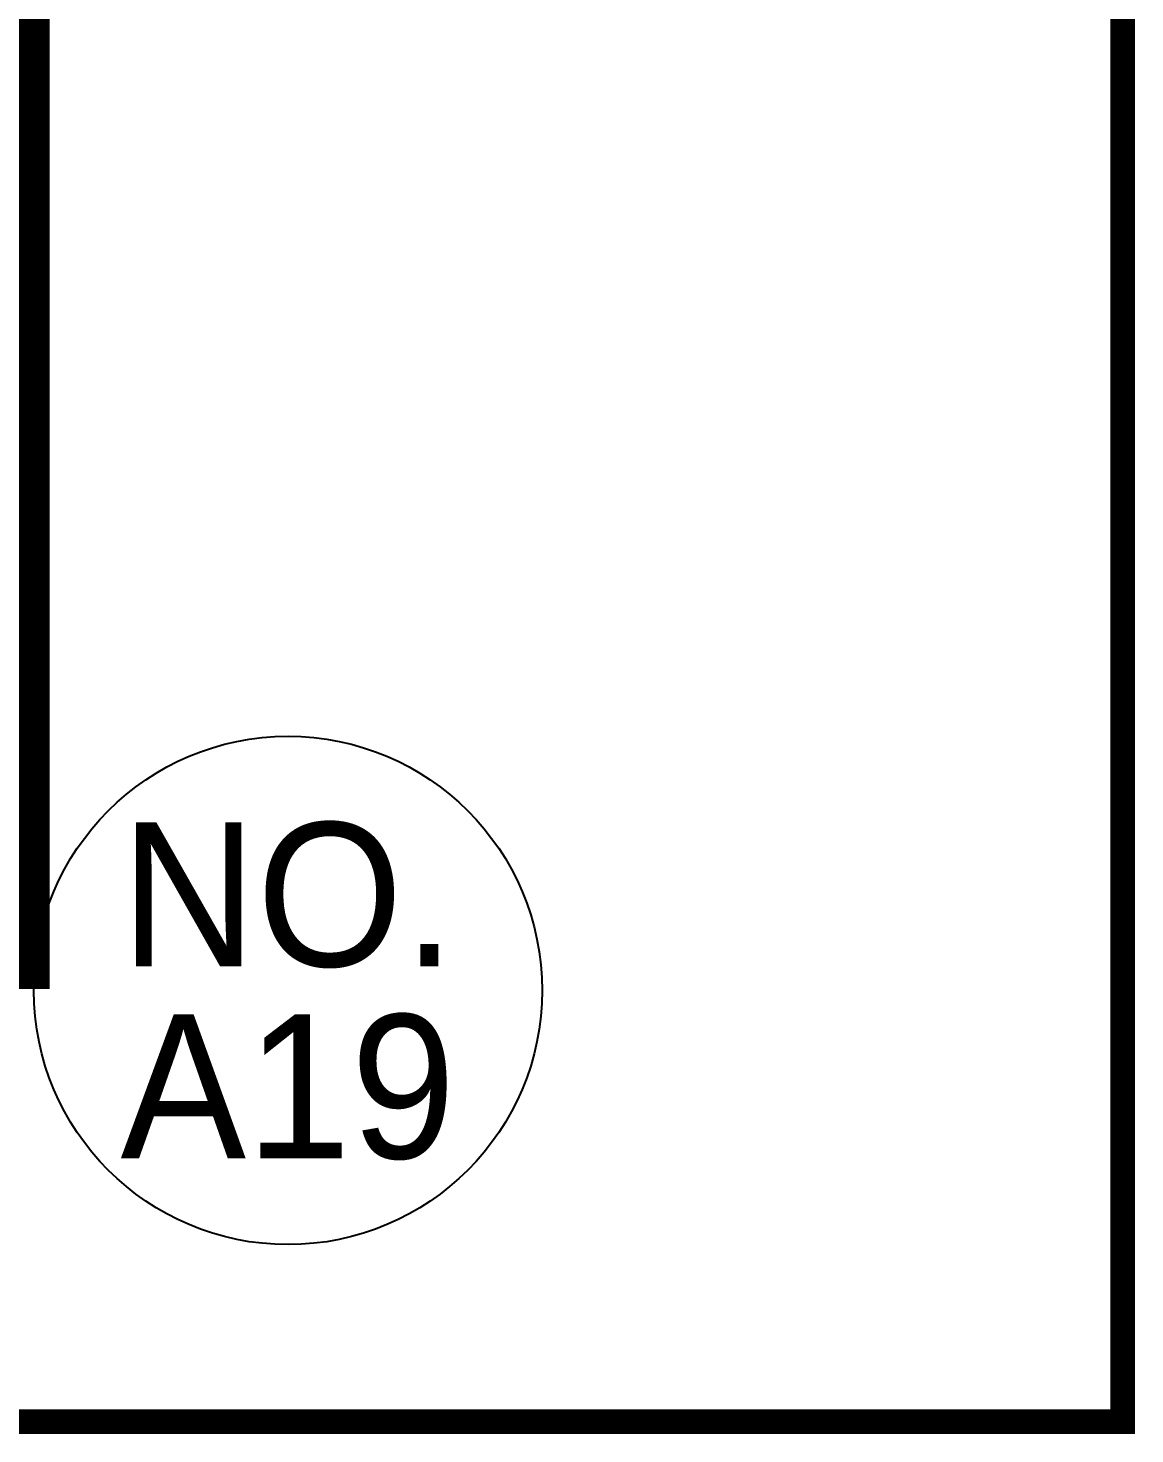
# Model space of a CAD drawing. Header units: millimetres. Extents: x 1073475 to 2890243, y -1340830 to -367733.
# Drawn here: x 2313650 to 2317686, y -384873 to -379747 of the extents above; entities that cross this region are included whole.
import ezdxf
from ezdxf.enums import TextEntityAlignment as Align

# ---------------------------------------------------------------- set-up
doc = ezdxf.new("R2010")
doc.units = ezdxf.units.MM
doc.header["$LTSCALE"] = 50
doc.linetypes.add('DASHED2', pattern=[9.525, 6.35, -3.175])
doc.layers.add('NO', color=2, linetype='Continuous')
doc.styles.add('돋움', font='')
doc.styles.get('돋움').set_extended_font_data('Dotum')

msp = doc.modelspace()

# ---------------------------------------------------------------- linework, layer by layer
at = {"color": 3, "lineweight": 13, "const_width": 90}
msp.add_lwpolyline([(2302660.2, -373845.4), (2317641, -373845.4), (2317641, -384828), (2302660.2, -384828)], close=True, dxfattribs=at)
at = {"color": 250, "linetype": 'DASHED2', "ltscale": 1.6, "const_width": 200, "elevation": 0}
msp.add_lwpolyline([(2306375.5, -377274.1), (2308053.9, -375595.8), (2313628.7, -375595.8), (2313628.7, -383150.8), (2312128.7, -383150.8), (2312128.7, -377095.8), (2308675.2, -377095.8), (2307436.2, -378334.8)], close=True, dxfattribs=at)
at = {"layer": 'NO'}
msp.add_circle((2314597.5, -383256.1), 926.8, dxfattribs=at)

# ---------------------------------------------------------------- texts
at = {"layer": 'NO', "style": '돋움'}
for s, p in [('NO.', (2314597.5, -382906.1)), ('A19', (2314597.5, -383606.1))]:
    msp.add_text(s, height=525, dxfattribs=at).set_placement(p, align=Align.MIDDLE_CENTER)

doc.saveas('drawing.dxf')
